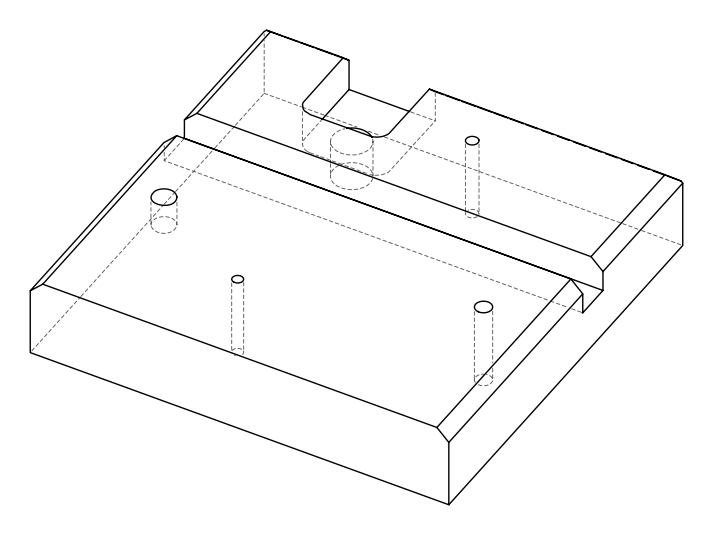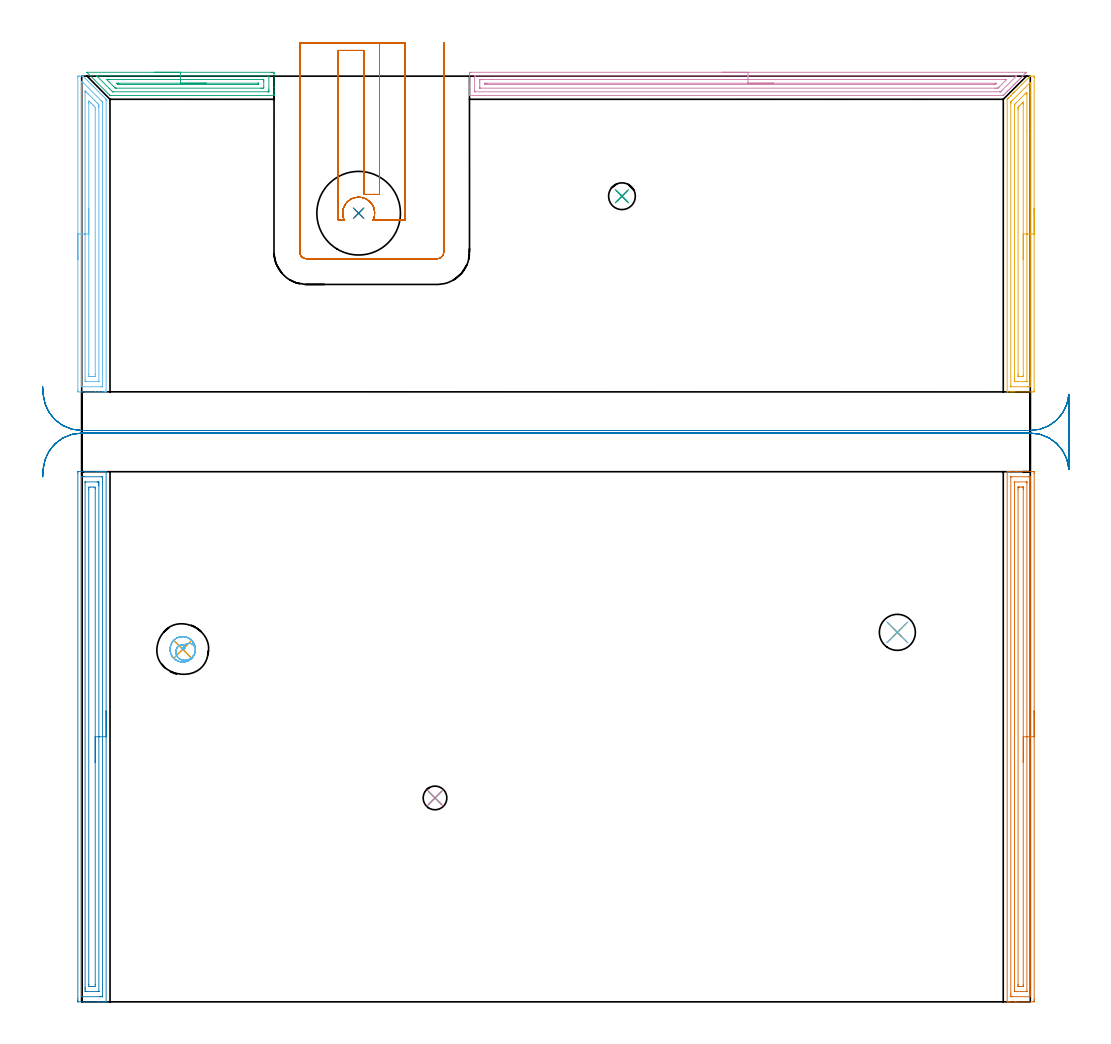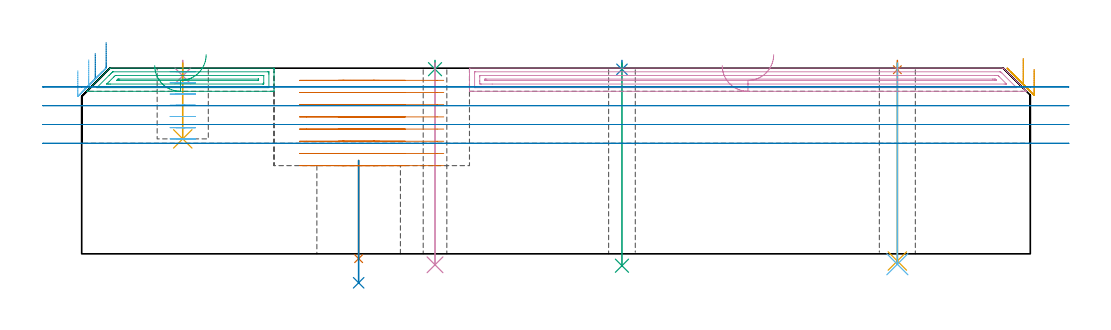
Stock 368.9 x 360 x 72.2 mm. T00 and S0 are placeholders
(PLAN: 20 operations, 11 tool changes, 51.6 min)
(1 SPOT_DRILL | STEP1HOLE | NXT0321_9005460120000 | 0.03 min | 2 mm3)
(2 SPOT_DRILL_1 | STEP1HOLE_2 | NXT0321_9005460120000 | 0.03 min | 1 mm3)
(3 SPOT_DRILL_2 | STEP1HOLE_3 | NXT0321_9005460120000 | 0.03 min | 1 mm3)
(4 SPOT_DRILL_3 | STEP1POCKET | NXT0321_9005460120000 | 0.05 min | 183 mm3)
(5 DRILL_THROUGH_HOLE_INTO_CENTER | STEP1HOLE | NXT0301_042 | 0.31 min | 2834 mm3)
(6 DRILL_TO_ENLARGE_THROUGH_HOLE | STEP1HOLE | NXT0301_104 | 0.31 min | 8254 mm3)
(7 INDEXABLE_INSERT_DRILL_THROUGH_HOLE_FROM_SOLID | STEP1HOLE_1 | NXT0302_013 | 0.16 min | 24977 mm3)
(8 DRILL_TO_ENLARGE_THROUGH_HOLE_1 | STEP1HOLE_1 | UGT0301_001 | 0.2 min | 34885 mm3)
(9 DRILL_THROUGH_HOLE_INTO_CENTER_1 | STEP1HOLE_2 | UGT0301_217 | 0.32 min | 6112 mm3)
(10 DRILL_THROUGH_HOLE_INTO_CENTER_2 | STEP1HOLE_3 | UGT0301_207 | 0.32 min | 4775 mm3)
(11 DRILL_BLIND_HOLE_INTO_CENTER | STEP1POCKET | NXT0301_128 | 0.12 min | 2799 mm3)
(12 MILL_ROUGH_BLIND_HOLE_CONTOUR | STEP1POCKET | NXT0201_013 | Spiral | 1.62 min | 5563 mm3)
(13 AREA_MILL | FG_CHAMFER_SURFACE | UGT0205_001 | 6.84 min | 11702 mm3)
(14 AREA_MILL_1 | FG_CHAMFER_SURFACE_1 | UGT0205_001 | 6.86 min | 12905 mm3)
(15 AREA_MILL_2 | FG_CHAMFER_SURFACE_2 | UGT0205_001 | 2.36 min | 3196 mm3)
(16 AREA_MILL_3 | FG_CHAMFER_SURFACE_3 | UGT0205_001 | 6.96 min | 9105 mm3)
(17 AREA_MILL_4 | FG_CHAMFER_SURFACE_4 | UGT0205_001 | 4.05 min | 6753 mm3)
(18 AREA_MILL_5 | FG_CHAMFER_SURFACE_5 | UGT0205_001 | 4.08 min | 7486 mm3)
(19 MILL_SLOT | SLOT_PARTIAL_RECTANGULAR | UGT0201_094 | Follow Part, ap 5, ae 75% | 9.97 min | 198952 mm3)
(20 MILL_RECTANGULAR_SLOT | SLOT_RECTANGULAR | UGT0201_018 | Follow Part, ap 7.5, ae 75% | 6.95 min | 332477 mm3)
(TOOL NXT0321_9005460120000 | NC Spot Drill, 142deg, 12mm, Carbide, Uncoated | D12 PA142 FL30 Z2)
(TOOL NXT0301_042 | Carbide Drill 7.1mm [860.1-0710-057A1-MM 2214] | D7.1 PA140 FL85 Z2)
(TOOL NXT0301_104 | Carbide Drill 14mm [860.1-1400-112A1-MM 2214] | D14 PA140 FL123 Z2)
(TOOL NXT0302_013 | Index. Insert Drill 21mm [880-D2100L25-05] | D21 PA176 FL105 Z2)
(TOOL UGT0301_001 | Twist Drill 32.5 mm | D32.5 PA118 FL185 Z2)
(TOOL UGT0301_217 | Twist Drill 10.4 mm | D10.4 PA118 FL82 Z2)
(TOOL UGT0301_207 | Twist Drill 9.2 mm | D9.2 PA118 FL80 Z2)
(TOOL NXT0301_128 | Carbide Drill 12mm [861.1-1200-036A1-GP GC34] | D12 PA150 FL37.4 Z2)
(TOOL NXT0201_013 | ENDMILL 10mm | D10 FL30 Z4)
(TOOL UGT0205_001 | Chamfer Mill 20 x 3 x 45 deg. | D20 FL50 Z2)
(TOOL UGT0201_094 | End mill 20 mm | D20 FL38 Z4)
(TOOL UGT0201_018 | End mill 30 mm | D30 FL50 Z4)
(OP 1 SPOT_DRILL)
G17 G21 G94 G90
T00 M6
G54
G17 G0 G90 X317.2 Y143.7 S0 M3
G43 Z82.2 H0
G94 G81 G98 Z71.597 F250. R75.2
G80
M5
M2
(OP 2 SPOT_DRILL_1)
G17 G21 G94 G90
T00 M6
G54
G17 G0 G90 X210.1 Y313.3 S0 M3
G43 Z82.2 H0
G94 G81 G98 Z71.752 F250. R75.2
G80
M5
M2
(OP 3 SPOT_DRILL_2)
G17 G21 G94 G90
T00 M6
G54
G17 G0 G90 X137.4 Y79.3 S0 M3
G43 Z82.2 H0
G94 G81 G98 Z71.804 F250. R75.2
G80
M5
M2
(OP 4 SPOT_DRILL_3)
G17 G21 G94 G90
T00 M6
G54
G17 G0 G90 X39.3 Y137.1 S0 M3
G43 Z82.2 H0
G94 G81 G98 Z69.2 F250. R75.2
G80
M5
M2
(OP 5 DRILL_THROUGH_HOLE_INTO_CENTER)
G17 G21 G94 G90
T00 M6
G54
G17 G0 G90 X317.2 Y143.7 S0 M3
G43 Z82.2 H1
G94 G73 G98 Z-2.792 F250. Q6.817 R74.2
G80
M5
M2
(OP 6 DRILL_TO_ENLARGE_THROUGH_HOLE)
G17 G21 G94 G90
T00 M6
G54
G17 G0 G90 X317.2 Y143.7 S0 M3
G43 Z82.2 H1
G94 G73 G98 Z-4.048 F250. Q12.708 R74.2
G80
M5
M2
(OP 7 INDEXABLE_INSERT_DRILL_THROUGH_HOLE_FROM_SOLID)
G17 G21 G94 G90
T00 M6
G54
G17 G0 G90 X107.7 Y306.7 S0 M3
G43 Z82.2 H1
G94 G81 G98 Z-1.867 F250. R36.3
G80
M5
M2
(OP 8 DRILL_TO_ENLARGE_THROUGH_HOLE_1)
G17 G21 G94 G90
T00 M6
G54
G17 G0 G90 X107.7 Y306.7 S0 M3
G43 Z82.2 H0
G94 G81 G98 Z-11.264 F250. R36.3
G80
M5
M2
(OP 9 DRILL_THROUGH_HOLE_INTO_CENTER_1)
G17 G21 G94 G90
T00 M6
G54
G17 G0 G90 X210.1 Y313.3 S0 M3
G43 Z82.2 H0
G94 G73 G98 Z-4.624 F250. Q9.603 R74.2
G80
M5
M2
(OP 10 DRILL_THROUGH_HOLE_INTO_CENTER_2)
G17 G21 G94 G90
T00 M6
G54
G17 G0 G90 X137.4 Y79.3 S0 M3
G43 Z82.2 H0
G94 G73 G98 Z-4.264 F250. Q8.496 R74.2
G80
M5
M2
(OP 11 DRILL_BLIND_HOLE_INTO_CENTER)
G17 G21 G94 G90
T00 M6
G54
G17 G0 G90 X39.3 Y137.1 S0 M3
G43 Z82.2 H1
G94 G81 G98 Z44.7 F250. R74.2
G80
M5
M2
(OP 12 MILL_ROUGH_BLIND_HOLE_CONTOUR)
G17 G21 G94 G90
T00 M6
G54
G17 G0 G90 X39.3 Y137.1 S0 M3
G43 Z82.2 H0
Z70.843
G94 G3 X39.328 Y138.884 R0.892 F250.
X36.826 Y137.178 R2.57
X39.751 Y132.79 R3.288
X44.24 Y136.789 R4.274
X39.611 Y142.04 R4.95
X44.24 Y136.789 R-4.95
X41.926 Y139.415 R2.475
X39.3 Y137.1 R2.475
G0 Z66.486
G3 X39.328 Y138.884 R0.892
X36.826 Y137.178 R2.57
X39.751 Y132.79 R3.288
X44.24 Y136.789 R4.274
X39.611 Y142.04 R4.95
X44.24 Y136.789 R-4.95
X41.926 Y139.415 R2.475
X39.3 Y137.1 R2.475
G0 Z62.129
G3 X39.328 Y138.884 R0.892
X36.826 Y137.178 R2.57
X39.751 Y132.79 R3.288
X44.24 Y136.789 R4.274
X39.611 Y142.04 R4.95
X44.24 Y136.789 R-4.95
X41.926 Y139.415 R2.475
X39.3 Y137.1 R2.475
G0 Z57.771
G3 X39.328 Y138.884 R0.892
X36.826 Y137.178 R2.57
X39.751 Y132.79 R3.288
X44.24 Y136.789 R4.274
X39.611 Y142.04 R4.95
X44.24 Y136.789 R-4.95
X41.926 Y139.415 R2.475
X39.3 Y137.1 R2.475
G0 Z53.414
G3 X39.328 Y138.884 R0.892
X36.826 Y137.178 R2.57
X39.751 Y132.79 R3.288
X44.24 Y136.789 R4.274
X39.611 Y142.04 R4.95
X44.24 Y136.789 R-4.95
X41.926 Y139.415 R2.475
X39.3 Y137.1 R2.475
G0 Z49.057
G3 X39.328 Y138.884 R0.892
X36.826 Y137.178 R2.57
X39.751 Y132.79 R3.288
X44.24 Y136.789 R4.274
X39.611 Y142.04 R4.95
X44.24 Y136.789 R-4.95
X41.926 Y139.415 R2.475
X39.3 Y137.1 R2.475
G0 Z44.7
G3 X39.328 Y138.884 R0.892
X36.826 Y137.178 R2.57
X39.751 Y132.79 R3.288
X44.24 Y136.789 R4.274
X39.611 Y142.04 R4.95
X44.24 Y136.789 R-4.95
X41.926 Y139.415 R2.475
X39.3 Y137.1 R2.475
G0 Z82.2
M5
M2
(OP 13 AREA_MILL)
G17 G21 G94 G90
T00 M6
G54
G17 G0 G90 X370.4 Y113.1 S1061 M3
G43 Z82.2 H0
Z71.7
G94 G1 Y113.062 Z70.828 F250.
Y112.948 Z69.964
Y112.759 Z69.112
Y112.497 Z68.28
Y112.163 Z67.474
Y111.76 Z66.7
Y111.292 Z65.964
Y110.76 Z65.272
Y110.171 Z64.629
Y109.528 Z64.04
Y108.836 Z63.508
Y108.1 Z63.04
Y107.326 Z62.637
Y106.52 Z62.303
Y105.688 Z62.041
Y104.837 Z61.852
Y103.972 Z61.738
Y103.1 Z61.7
Y1.06
X370.399 Y0.591 Z61.701
X370.395 Y0.174 Z61.703
X370.392 Y0.01 Z61.706
X369.984 Y0. Z62.113
X363.832 Z68.263
X363.238 Z68.859
X362.953 Z69.144
X361.195 Z70.9
X360.624 Z71.475
X360.316 Z71.783
X360.169 Y0.001 Z71.93
X359.906 Y0.01 Z72.193
X359.9 Y0.145 Z72.2
Y206.055
X359.906 Y206.19 Z72.193
X360.17 Y206.2 Z71.929
X360.624 Z71.475
X361.195 Z70.9
X363.238 Z68.859
X363.832 Z68.263
X369.984 Z62.113
X370.284 Y206.197 Z61.813
X370.392 Y206.19 Z61.705
X370.399 Y206.08 Z61.699
X370.4 Y205.609 Z61.7
Y103.1
X368.986 Z63.114
X368.985 Y2.084 Z63.115
X368.984 Y2.036 Z63.116
X368.982 Y2.014 Z63.118
X368.98 Y2.01 Z63.12
X368.962 Y2.008 Z63.138
X368.593 Y2.001 Z63.507
X362.074 Z70.026
X361.559 Y2.004 Z70.541
X361.392 Y2.01 Z70.708
X361.321 Y2.033 Z70.779
X361.316 Y2.25 Z70.784
X361.315 Y2.373 Z70.785
X361.314 Y3.144 Z70.786
X361.315 Y204.116 Z70.785
X361.316 Y204.164 Z70.784
X361.318 Y204.186 Z70.782
X361.32 Y204.19 Z70.78
X361.338 Y204.192 Z70.762
X361.707 Y204.199 Z70.393
X368.226 Z63.874
X368.741 Y204.196 Z63.359
X368.908 Y204.19 Z63.192
X368.979 Y204.167 Z63.121
X368.984 Y203.95 Z63.116
X368.985 Y203.827 Z63.115
X368.986 Y203.056 Z63.114
Y103.1
X367.572 Z64.528
X367.571 Y4.156 Z64.529
X367.57 Y4.043 Z64.53
X367.567 Y4.016 Z64.533
X367.565 Y4.01 Z64.535
X367.552 Y4.006 Z64.548
X367.5 Y4.001 Z64.6
X362.953 Z69.147
X362.799 Y4.003 Z69.301
X362.755 Y4.007 Z69.345
X362.735 Y4.01 Z69.365
X362.733 Y4.021 Z69.367
X362.73 Y4.08 Z69.37
X362.729 Y4.156 Z69.371
X362.728 Y4.384 Z69.372
X362.729 Y202.044 Z69.371
X362.73 Y202.158 Z69.37
X362.733 Y202.184 Z69.367
X362.735 Y202.19 Z69.365
X362.748 Y202.194 Z69.352
X362.8 Y202.199 Z69.3
X367.347 Z64.753
X367.501 Y202.197 Z64.599
X367.545 Y202.193 Z64.555
X367.565 Y202.19 Z64.535
X367.567 Y202.179 Z64.533
X367.57 Y202.12 Z64.53
X367.571 Y202.044 Z64.529
Y201.817
X367.572 Y103.1 Z64.528
X366.157 Z65.943
Y6.83
X366.154 Y6.258 Z65.946
X366.15 Y6.063 Z65.95
X366.146 Y6.01 Z65.954
X366.101 Y6.007 Z65.999
X365.999 Y6.004 Z66.101
X365.589 Y6. Z66.511
X365.529 Z66.571
X364.65 Z67.45
X364.295 Y6.001 Z67.805
X364.206 Y6.004 Z67.894
X364.163 Y6.008 Z67.937
X364.149 Y6.012 Z67.951
X364.148 Y6.025 Z67.952
X364.145 Y6.114 Z67.955
X364.143 Y6.515 Z67.957
Y6.83
Y199.37
X364.146 Y199.942 Z67.954
X364.15 Y200.137 Z67.95
X364.154 Y200.19 Z67.946
X364.199 Y200.193 Z67.901
X364.301 Y200.196 Z67.799
X364.711 Y200.2 Z67.389
X364.771 Z67.329
X365.65 Z66.45
X366.005 Y200.199 Z66.095
X366.094 Y200.196 Z66.006
X366.137 Y200.192 Z65.963
X366.151 Y200.188 Z65.949
X366.152 Y200.175 Z65.948
X366.155 Y200.086 Z65.945
X366.157 Y199.686 Z65.943
Y199.37
Y103.1
Y102.228 Z65.981
Y101.364 Z66.095
Y100.512 Z66.283
Y99.68 Z66.546
Y98.874 Z66.88
Y98.1 Z67.282
Y97.364 Z67.751
Y96.672 Z68.282
Y96.029 Z68.872
Y95.44 Z69.515
Y94.909 Z70.207
Y94.44 Z70.943
Y94.037 Z71.716
Y93.703 Z72.522
Y93.441 Z73.354
Y93.252 Z74.206
Y93.138 Z75.071
Y93.1 Z75.943
G0 Z82.2
M5
M2
(OP 14 AREA_MILL_1)
G17 G21 G94 G90
T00 M6
G54
G17 G0 G90 X9.5 Y113.1 S1061 M3
G43 Z82.2 H0
G94 G1 Y113.062 Z81.328 F250.
Y112.948 Z80.463
Y112.759 Z79.612
Y112.497 Z78.78
Y112.163 Z77.974
Y111.76 Z77.2
Y111.292 Z76.464
Y110.76 Z75.772
Y110.171 Z75.129
Y109.528 Z74.539
Y108.836 Z74.008
Y108.1 Z73.54
Y107.326 Z73.137
Y106.52 Z72.803
Y105.688 Z72.541
Y104.837 Z72.352
Y103.972 Z72.238
Y103.1 Z72.2
Y0.141
X9.505 Y0.01 Z72.195
X9.454 Y0.007 Z72.145
X9.113 Y0. Z71.812
X8.604 Z71.303
X8.013 Z70.708
X6.831 Z69.528
X6.229 Z68.923
X-1.148 Z61.549
X-1.494 Y0.002 Z61.203
X-1.495 Y0.004 Z61.202
X-1.499 Y0.591 Z61.201
X-1.5 Y1.186 Z61.2
X-1.499 Y205.609 Z61.201
X-1.495 Y206.197 Z61.202
X-1.494 Y206.199 Z61.203
X5.639 Y206.2 Z68.333
X6.229 Z68.923
X6.831 Z69.528
X7.121 Z69.817
X7.723 Z70.419
X8.013 Z70.708
X8.592 Z71.292
X9.113 Z71.812
X9.454 Y206.193 Z72.145
X9.497 Y206.19 Z72.188
X9.5 Y206.055 Z72.2
Y103.1
X8.086 Z70.786
Y2.301
X8.084 Y2.228 Z70.784
X8.08 Y2.083 Z70.78
X8.076 Y2.009 Z70.776
X8.059 Y2.006 Z70.759
X8.013 Y2.003 Z70.713
X7.494 Y2. Z70.194
X7.121 Z69.821
X0.36 Z63.06
X-0.013 Y2.003 Z62.687
X-0.065 Y2.006 Z62.635
X-0.075 Y2.009 Z62.625
X-0.08 Y2.058 Z62.62
X-0.084 Y2.155 Z62.616
X-0.086 Y2.446 Z62.614
Y203.899
X-0.084 Y203.972 Z62.616
X-0.08 Y204.118 Z62.62
X-0.076 Y204.191 Z62.624
X-0.059 Y204.194 Z62.641
X-0.013 Y204.197 Z62.687
X0.506 Y204.2 Z63.206
X0.879 Z63.579
X7.64 Z70.34
X8.013 Y204.197 Z70.713
X8.065 Y204.194 Z70.765
X8.075 Y204.191 Z70.775
X8.08 Y204.141 Z70.78
X8.083 Y204.045 Z70.783
X8.085 Y203.9 Z70.785
X8.086 Y203.827 Z70.786
Y103.1
X6.671 Z69.371
Y4.156
X6.67 Y4.046 Z69.37
X6.668 Y4.02 Z69.368
X6.666 Y4.013 Z69.366
X6.645 Y4.01 Z69.345
X6.542 Y4.004 Z69.242
X6.385 Y4. Z69.085
X1.926 Z64.626
X1.771 Y4.003 Z64.471
X1.615 Y4.007 Z64.315
X1.335 Y4.019 Z64.035
X1.333 Y4.156 Z64.033
X1.33 Y4.597 Z64.03
X1.329 Y5.048 Z64.029
X1.328 Y5.49 Z64.028
X1.329 Y202.044 Z64.029
X1.33 Y202.154 Z64.03
X1.332 Y202.18 Z64.032
X1.334 Y202.187 Z64.034
X1.355 Y202.19 Z64.055
X1.458 Y202.196 Z64.158
X1.615 Y202.2 Z64.315
X6.074 Z68.774
X6.229 Y202.197 Z68.929
X6.385 Y202.193 Z69.085
X6.664 Y202.181 Z69.364
X6.666 Y202.044 Z69.366
X6.67 Y201.603 Z69.37
X6.671 Y201.153 Z69.371
Y200.711
Y103.1
X5.257 Z67.957
Y6.83
X5.25 Y6.026 Z67.95
X4.446 Y6.001 Z67.146
X3.493 Y6. Z66.193
X2.75 Y6.026 Z65.45
X2.743 Y6.75 Z65.443
Y199.37
X2.75 Y200.174 Z65.45
X3.554 Y200.199 Z66.254
X4.507 Y200.2 Z67.207
X5.25 Y200.174 Z67.95
X5.257 Y199.45 Z67.957
Y103.1
Y102.228 Z67.995
Y101.364 Z68.109
Y100.512 Z68.298
Y99.68 Z68.56
Y98.874 Z68.894
Y98.1 Z69.297
Y97.364 Z69.766
Y96.672 Z70.297
Y96.029 Z70.886
Y95.44 Z71.529
Y94.909 Z72.221
Y94.44 Z72.957
Y94.037 Z73.731
Y93.703 Z74.537
Y93.441 Z75.369
Y93.252 Z76.221
Y93.138 Z77.086
Y93.1 Z77.957
G0 Z82.2
M5
M2
(OP 15 AREA_MILL_2)
G17 G21 G94 G90
T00 M6
G54
G17 G0 G90 X28.4 Y361.5 S1061 M3
G43 Z82.2 H0
Z73.2
G94 G1 X28.438 Z72.328 F250.
X28.552 Z71.463
X28.741 Z70.612
X29.003 Z69.78
X29.337 Z68.974
X29.74 Z68.2
X30.209 Z67.464
X30.74 Z66.772
X31.329 Z66.129
X31.972 Z65.54
X32.664 Z65.008
X33.4 Z64.54
X34.174 Z64.137
X34.98 Z63.803
X35.812 Z63.541
X36.664 Z63.352
X37.529 Z63.238
X38.4 Z63.2
X73.651
X74.17 Y361.498 Z63.202
X74.682 Y361.494 Z63.204
X74.791 Y361.492 Z63.206
X74.8 Y360.987 Z63.711
Y355.671 Z69.024
Y354.263 Z70.434
Y353.899 Z70.796
Y353.173 Z71.527
Y352.921 Z71.779
Y352.529 Z72.162
X74.791 Y352.503 Z72.188
X74.617 Y352.5 Z72.2
X11.126
X11.005 Y352.504 Z72.189
X10.981 Y352.523 Z72.171
X10.763 Y352.737 Z71.963
X2.183 Y361.317 Z63.382
X2.076 Y361.429 Z63.269
X2.019 Y361.492 Z63.206
X2.149 Y361.499 Z63.201
X2.183 Y361.5 Z63.2
X38.4
Y360.086 Z64.614
X72.397 Y360.085 Z64.615
X72.79 Y360.068 Z64.632
X72.794 Y359.95 Z64.75
X72.799 Y359.687 Z65.013
Y354.785 Z69.915
X72.798 Y354.372 Z70.328
X72.79 Y353.956 Z70.744
X72.784 Y353.92 Z70.78
X72.765 Y353.919 Z70.781
X72.711 Y353.916 Z70.784
X72.601 Y353.915 Z70.785
X72.381 Y353.914 Z70.786
X12.232 Y353.915 Z70.785
X12.123 Y353.916 Z70.784
X12.069 Y353.919 Z70.781
X12.046 Y353.921 Z70.779
X11.997 Y353.964 Z70.736
X11.573 Y354.379 Z70.321
X11.165 Y354.785 Z69.915
X10.679 Y355.271 Z69.429
X6.208 Y359.742 Z64.958
X5.992 Y359.96 Z64.74
X5.917 Y360.039 Z64.661
X5.888 Y360.073 Z64.627
X5.886 Y360.079 Z64.621
X5.9 Y360.081 Z64.619
X6.002 Y360.084 Z64.616
X6.208 Y360.086 Z64.614
X38.4
Y358.672 Z66.028
X70.247 Y358.671 Z66.029
X70.593 Y358.669 Z66.031
X70.708 Y358.667 Z66.033
X70.79 Y358.664 Z66.036
X70.794 Y358.534 Z66.166
X70.798 Y358.329 Z66.371
X70.8 Y358.124 Z66.576
X70.799 Y355.467 Z69.233
X70.795 Y355.397 Z69.303
X70.79 Y355.345 Z69.355
X70.781 Y355.335 Z69.365
X70.765 Y355.334 Z69.366
X70.593 Y355.331 Z69.369
X70.044 Y355.329 Z69.371
X69.698 Y355.328 Z69.372
X13.361 Y355.329 Z69.371
X13.246 Y355.33 Z69.37
X13.154 Y355.332 Z69.368
X13.096 Y355.335 Z69.365
X13.05 Y355.361 Z69.339
X12.732 Y355.671 Z69.029
X12.467 Y355.933 Z68.767
X10.679 Y357.721 Z66.98
X10.073 Y358.329 Z66.371
X9.784 Y358.624 Z66.076
X9.757 Y358.665 Z66.035
X9.784 Y358.666 Z66.034
X10.334 Y358.67 Z66.03
X10.679 Y358.671 Z66.029
X11.227 Y358.672 Z66.028
X38.4
Y357.257 Z67.443
X68.617
X68.703 Y357.256 Z67.444
X68.772 Y357.253 Z67.447
X68.787 Y357.251 Z67.449
X68.791 Y357.245 Z67.455
X68.795 Y357.219 Z67.481
X68.798 Y357. Z67.7
X68.795 Y356.781 Z67.919
X68.791 Y356.755 Z67.945
X68.787 Y356.75 Z67.95
X68.772 Y356.747 Z67.953
X68.703 Y356.744 Z67.956
X68.617 Y356.743 Z67.957
X14.775
X14.256 Y356.747 Z67.953
X14.17 Y356.749 Z67.951
X14.108 Y356.753 Z67.947
X14.057 Y356.801 Z67.899
X13.853 Y357.002 Z67.698
X13.654 Y357.204 Z67.496
X13.615 Y357.246 Z67.454
X13.651 Y357.25 Z67.45
X13.736 Y357.252 Z67.448
X14.256 Y357.257 Z67.443
X14.443
X38.4
X39.272 Z67.481
X40.137 Z67.595
X40.988 Z67.783
X41.82 Z68.046
X42.626 Z68.38
X43.4 Z68.782
X44.136 Z69.251
X44.828 Z69.782
X45.471 Z70.372
X46.061 Z71.015
X46.592 Z71.707
X47.06 Z72.443
X47.463 Z73.216
X47.797 Z74.022
X48.059 Z74.854
X48.248 Z75.706
X48.362 Z76.571
X48.4 Z77.443
G0 Z82.2
M5
M2
(OP 16 AREA_MILL_3)
G17 G21 G94 G90
T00 M6
G54
G17 G0 G90 X249.1 Y361.5 S1061 M3
G43 Z82.2 H0
Z73.2
G94 G1 X249.138 Z72.328 F250.
X249.252 Z71.463
X249.441 Z70.612
X249.703 Z69.78
X250.037 Z68.974
X250.44 Z68.2
X250.909 Z67.464
X251.44 Z66.772
X252.029 Z66.129
X252.672 Z65.54
X253.364 Z65.008
X254.1 Z64.54
X254.874 Z64.137
X255.68 Z63.803
X256.512 Z63.541
X257.364 Z63.352
X258.228 Z63.238
X259.1 Z63.2
X367.124
X367.374 Y361.495 Z63.205
X367.381 Y361.493 Z63.206
X367.374 Y361.474 Z63.225
X366.888 Y360.987 Z63.71
X366.337 Y360.436 Z64.263
X366.002 Y360.101 Z64.595
X365.473 Y359.573 Z65.127
X365.117 Y359.215 Z65.481
X364.609 Y358.709 Z65.991
X364.231 Y358.329 Z66.367
X363.746 Y357.846 Z66.854
X363.345 Y357.443 Z67.253
X362.882 Y356.982 Z67.718
X362.459 Y356.557 Z68.139
X362.311 Y356.41 Z68.289
X362.018 Y356.118 Z68.582
X361.573 Y355.671 Z69.026
X361.1 Y355.2 Z69.5
X360.687 Y354.785 Z69.912
X360.19 Y354.29 Z70.409
X359.801 Y353.899 Z70.798
X359.281 Y353.38 Z71.319
X358.915 Y353.014 Z71.684
X358.736 Y352.836 Z71.864
X358.609 Y352.709 Z71.99
X358.417 Y352.52 Z72.174
X358.395 Y352.504 Z72.189
X358.29 Y352.5 Z72.2
X150.975
X150.81 Y352.503 Z72.188
X150.808 Y352.526 Z72.165
X150.8 Y352.902 Z71.798
Y353.207 Z71.493
Y353.899 Z70.796
Y355.132 Z69.565
Y355.671 Z69.023
Y356.287 Z68.408
Y360.717 Z63.981
X150.803 Y360.987 Z63.711
X150.809 Y361.492 Z63.206
X150.909 Y361.494 Z63.204
X151.422 Y361.5 Z63.2
X259.1
Y360.086 Z64.614
X363.219
X363.407 Y360.082 Z64.618
X363.499 Y360.079 Z64.621
X363.516 Y360.076 Z64.624
X363.509 Y360.066 Z64.634
X363.476 Y360.029 Z64.671
X363.378 Y359.928 Z64.772
X363.297 Y359.847 Z64.854
X357.843 Y354.392 Z70.308
X357.593 Y354.147 Z70.553
X357.373 Y353.935 Z70.765
X357.356 Y353.921 Z70.779
X357.333 Y353.919 Z70.781
X357.278 Y353.916 Z70.784
X357.169 Y353.915 Z70.785
X356.949 Y353.914 Z70.786
X152.986 Y353.915 Z70.785
X152.882 Y353.916 Z70.784
X152.831 Y353.919 Z70.781
X152.813 Y353.921 Z70.779
X152.81 Y353.935 Z70.765
X152.805 Y354.049 Z70.651
X152.801 Y354.304 Z70.396
Y359.619 Z65.081
X152.808 Y360.025 Z64.675
X152.81 Y360.074 Z64.626
X152.827 Y360.079 Z64.621
X152.88 Y360.082 Z64.618
X152.989 Y360.084 Z64.616
X153.209 Y360.086 Z64.614
X259.1
Y358.672 Z66.028
X358.736 Y358.671 Z66.029
X359.285
X359.419 Y358.669 Z66.031
X359.63 Y358.665 Z66.035
X359.647 Y358.656 Z66.044
X359.641 Y358.646 Z66.054
X359.63 Y358.63 Z66.07
X356.81 Y355.809 Z68.891
X356.669 Y355.671 Z69.029
X356.359 Y355.37 Z69.33
X356.31 Y355.335 Z69.365
X356.228 Y355.333 Z69.367
X356.055 Y355.331 Z69.369
X355.507 Y355.329 Z69.371
X355.162 Y355.328 Z69.372
X154.881 Y355.329 Z69.371
X154.839 Y355.33 Z69.37
X154.817 Y355.332 Z69.368
X154.811 Y355.334 Z69.366
X154.808 Y355.348 Z69.352
X154.803 Y355.477 Z69.223
X154.801 Y355.671 Z69.029
X154.8 Y355.865 Z68.835
Y357.443 Z67.257
Y357.637 Z67.063
X154.805 Y358.329 Z66.371
X154.809 Y358.514 Z66.186
X154.832 Y358.665 Z66.035
X154.996 Y358.667 Z66.033
X155.545 Y358.671 Z66.029
X159.646 Y358.672 Z66.028
X259.1
Y357.257 Z67.443
X355.162
X355.35 Y357.256 Z67.444
X355.689 Y357.25 Z67.45
X355.785 Y357.245 Z67.455
X355.726 Y357.18 Z67.52
X355.648 Y357.099 Z67.601
X355.58 Y357.029 Z67.671
X355.42 Y356.872 Z67.828
X355.353 Y356.809 Z67.891
X355.287 Y356.75 Z67.95
X355.162 Y356.746 Z67.954
X354.973 Y356.744 Z67.956
X354.455 Y356.743 Z67.957
X354.268
X157.489
X156.97 Y356.744 Z67.956
X156.884 Y356.746 Z67.954
X156.823 Y356.749 Z67.951
X156.81 Y356.788 Z67.912
X156.808 Y357. Z67.7
X156.81 Y357.212 Z67.488
X156.823 Y357.251 Z67.449
X156.884 Y357.254 Z67.446
X156.971 Y357.256 Z67.444
X157.157 Y357.257 Z67.443
X157.677
X259.1
X259.972 Z67.481
X260.837 Z67.595
X261.688 Z67.783
X262.52 Z68.046
X263.326 Z68.38
X264.1 Z68.782
X264.836 Z69.251
X265.528 Z69.782
X266.171 Z70.372
X266.76 Z71.015
X267.292 Z71.707
X267.76 Z72.443
X268.163 Z73.216
X268.497 Z74.022
X268.759 Z74.854
X268.948 Z75.706
X269.062 Z76.571
X269.1 Z77.443
G0 Z82.2
M5
M2
(OP 17 AREA_MILL_4)
G17 G21 G94 G90
T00 M6
G54
G17 G0 G90 X370.4 Y308.6 S1061 M3
G43 Z82.2 H0
Z71.7
G94 G1 Y308.562 Z70.828 F250.
Y308.448 Z69.964
Y308.259 Z69.112
Y307.997 Z68.28
Y307.663 Z67.474
Y307.26 Z66.7
Y306.791 Z65.964
Y306.26 Z65.272
Y305.671 Z64.629
Y305.028 Z64.04
Y304.336 Z63.508
Y303.6 Z63.04
Y302.826 Z62.637
Y302.02 Z62.303
Y301.188 Z62.041
Y300.336 Z61.852
Y299.472 Z61.738
Y298.6 Z61.7
X370.399 Y237.824 Z61.701
X370.396 Y237.405 Z61.702
X370.392 Y237.21 Z61.705
X369.984 Y237.205 Z62.113
X369.371 Y237.2 Z62.727
X362.953 Z69.142
X362.422 Z69.675
X362.074 Z70.022
X361.543 Z70.553
X361.195 Z70.9
X360.229 Z71.871
X359.907 Y237.21 Z72.193
X359.9 Y237.377 Z72.2
Y350.885
X359.904 Y350.994 Z72.189
X359.991 Y351.092 Z72.107
X360.231 Y351.332 Z71.867
X360.316 Y351.418 Z71.78
X360.552 Y351.652 Z71.548
X361.195 Y352.297 Z70.901
X361.389 Y352.489 Z70.711
X361.424 Y352.524 Z70.676
X362.074 Y353.175 Z70.023
X362.127 Y353.227 Z69.972
X362.317 Y353.418 Z69.782
X362.367 Y353.468 Z69.73
X362.415 Y353.515 Z69.684
X362.615 Y353.716 Z69.484
X362.66 Y353.761 Z69.437
X365.589 Y356.69 Z66.511
X368.573 Y359.674 Z63.525
X368.666 Y359.768 Z63.43
X368.871 Y359.972 Z63.228
X368.885 Y359.986 Z63.213
X368.898 Y359.997 Z63.201
X368.906 Y360. Z63.192
X370.158 Z61.937
X370.331 Z61.764
X370.391 Y359.997 Z61.705
X370.397 Y359.823 Z61.703
X370.4 Y359.611 Z61.7
Y298.6
X368.986 Z63.114
X368.985 Y239.734 Z63.115
X368.984 Y239.611 Z63.116
X368.979 Y239.235 Z63.121
X368.622 Y239.209 Z63.478
X368.226 Y239.204 Z63.874
X367.751 Y239.2 Z64.349
X361.396 Y239.201 Z70.704
X361.363 Y239.202 Z70.737
X361.328 Y239.207 Z70.772
X361.321 Y239.211 Z70.779
X361.318 Y239.218 Z70.782
X361.316 Y239.247 Z70.784
X361.314 Y239.49 Z70.786
Y239.611
X361.315 Y349.423 Z70.785
X361.316 Y349.545 Z70.784
X361.321 Y349.929 Z70.779
X361.33 Y349.968 Z70.77
X361.355 Y349.998 Z70.745
X361.406 Y350.053 Z70.694
X361.489 Y350.139 Z70.611
X361.788 Y350.438 Z70.312
X368.58 Y357.229 Z63.52
X368.942 Y357.589 Z63.158
X368.952 Y357.591 Z63.148
X368.979 Y357.589 Z63.121
X368.986 Y356.695 Z63.114
Y298.6
X367.572 Z64.528
X367.571 Y241.399 Z64.529
X367.569 Y241.285 Z64.531
X367.566 Y241.229 Z64.534
X367.564 Y241.21 Z64.536
X367.538 Y241.205 Z64.562
X367.347 Y241.202 Z64.753
X366.664 Y241.2 Z65.436
X364.027 Z68.073
X363.148 Z68.952
X362.953 Y241.203 Z69.147
X362.758 Y241.208 Z69.342
X362.737 Y241.21 Z69.363
X362.734 Y241.224 Z69.366
X362.731 Y241.262 Z69.369
X362.729 Y241.323 Z69.371
Y241.399
Y347.985
X362.733 Y348.651 Z69.367
X362.735 Y348.873 Z69.365
X362.746 Y348.934 Z69.354
X362.79 Y348.982 Z69.31
X362.953 Y349.151 Z69.147
X363.59 Y349.791 Z68.51
X366.919 Y353.12 Z65.181
X367.136 Y353.335 Z64.964
X367.347 Y353.543 Z64.753
X367.55 Y353.739 Z64.55
X367.564 Y353.347 Z64.536
X367.568 Y353.12 Z64.532
X367.571 Y352.893 Z64.529
X367.572 Y338.648 Z64.528
Y298.6
X366.157 Z65.943
Y243.503
X366.155 Y243.31 Z65.945
X366.153 Y243.241 Z65.947
X366.15 Y243.21 Z65.95
X366.13 Y243.208 Z65.97
X366.022 Y243.204 Z66.078
X365.589 Y243.2 Z66.511
X364.697 Z67.403
X364.278 Y243.204 Z67.822
X364.174 Y243.208 Z67.926
X364.152 Y243.21 Z67.948
X364.149 Y243.223 Z67.951
X364.146 Y243.26 Z67.954
X364.144 Y243.343 Z67.956
X364.143 Y243.764 Z67.957
Y244.08
Y346.863
X364.146 Y347.438 Z67.954
X364.15 Y347.757 Z67.95
X364.155 Y347.895 Z67.945
X364.246 Y347.99 Z67.854
X364.363 Y348.111 Z67.737
X364.711 Y348.462 Z67.389
X364.804 Y348.556 Z67.296
X365.69 Y349.442 Z66.41
X365.794 Y349.545 Z66.306
X366.09 Y349.833 Z66.01
X366.14 Y349.879 Z65.96
X366.151 Y349.881 Z65.949
X366.153 Y349.865 Z65.947
X366.156 Y349.545 Z65.944
X366.157 Y349.215 Z65.943
Y348.967
Y298.6
Y297.728 Z65.981
Y296.863 Z66.095
Y296.012 Z66.283
Y295.18 Z66.546
Y294.374 Z66.88
Y293.6 Z67.282
Y292.864 Z67.751
Y292.172 Z68.282
Y291.529 Z68.872
Y290.94 Z69.515
Y290.408 Z70.207
Y289.94 Z70.943
Y289.537 Z71.717
Y289.203 Z72.522
Y288.941 Z73.354
Y288.752 Z74.206
Y288.638 Z75.071
Y288.6 Z75.943
G0 Z82.2
M5
M2
(OP 18 AREA_MILL_5)
G17 G21 G94 G90
T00 M6
G54
G17 G0 G90 X-1.5 Y288.6 S1061 M3
G43 Z82.2 H0
Z71.2
G94 G1 Y288.638 Z70.328 F250.
Y288.752 Z69.463
Y288.941 Z68.612
Y289.203 Z67.78
Y289.537 Z66.974
Y289.94 Z66.2
Y290.409 Z65.464
Y290.94 Z64.772
Y291.529 Z64.129
Y292.172 Z63.54
Y292.864 Z63.008
Y293.6 Z62.54
Y294.374 Z62.137
Y295.18 Z61.803
Y296.012 Z61.541
Y296.864 Z61.352
Y297.728 Z61.238
Y298.6 Z61.2
Y359.675
X-1.497 Y359.823 Z61.203
X-1.491 Y359.998 Z61.205
X-1.257 Y360. Z61.439
X-0.905 Z61.79
X0.391 Z63.09
X0.433 Y359.999 Z63.131
X0.493 Y359.996 Z63.19
X0.525 Y359.972 Z63.223
X0.72 Y359.78 Z63.42
X9.35 Y351.15 Z72.049
X9.37 Y351.132 Z72.066
X9.502 Y351.005 Z72.182
X9.5 Y350.438 Z72.2
Y237.377
X9.497 Y237.21 Z72.189
X9.443 Y237.208 Z72.135
X9.028 Y237.2 Z71.728
X8.719 Z71.419
X8.013 Z70.708
X6.768 Z69.465
X5.338 Z68.033
X-1.174 Z61.523
X-1.492 Y237.21 Z61.206
X-1.499 Y237.526 Z61.199
Y237.538
X-1.5 Y298.6 Z61.2
X-0.086 Z62.614
X-0.085 Y357.735 Z62.615
X-0.082 Y357.881 Z62.618
X-0.079 Y357.976 Z62.621
X-0.072 Y357.991 Z62.628
X-0.063 Y357.993 Z62.637
X-0.013 Z62.687
X0.044 Y357.99 Z62.744
X0.102 Y357.937 Z62.802
X0.222 Y357.823 Z62.922
X0.461 Y357.589 Z63.161
X7.611 Y350.438 Z70.311
X8.013 Y350.029 Z70.713
X8.068 Y349.971 Z70.768
X8.079 Y349.763 Z70.779
X8.084 Y349.618 Z70.784
X8.085 Y349.545 Z70.785
Y239.465
X8.082 Y239.319 Z70.782
X8.079 Y239.224 Z70.779
X8.072 Y239.209 Z70.772
X8.063 Y239.207 Z70.763
X8.013 Y239.203 Z70.713
X7.531 Y239.2 Z70.231
X0.396 Y239.201 Z63.096
X-0.013 Y239.208 Z62.687
X-0.069 Y239.21 Z62.631
X-0.079 Y239.222 Z62.621
X-0.082 Y239.295 Z62.618
X-0.084 Y239.392 Z62.616
X-0.086 Y239.685 Z62.614
Y298.6
X1.328 Z64.028
X1.329 Y353.563 Z64.029
X1.33 Y354.014 Z64.03
X1.333 Y354.213 Z64.033
X1.334 Y354.241 Z64.034
X1.399 Y354.19 Z64.099
X1.585 Y354.014 Z64.285
X1.771 Y353.83 Z64.471
X2.481 Y353.12 Z65.181
X5.163 Y350.438 Z67.863
X6.056 Y349.545 Z68.756
X6.229 Y349.369 Z68.929
X6.585 Y349.004 Z69.285
X6.665 Y348.912 Z69.365
X6.668 Y348.798 Z69.368
X6.67 Y348.651 Z69.37
X6.671 Y348.208 Z69.371
X6.672 Y347.757 Z69.372
X6.671 Y241.399 Z69.371
X6.67 Y241.288 Z69.37
X6.668 Y241.234 Z69.368
X6.666 Y241.214 Z69.366
X6.626 Y241.21 Z69.326
X6.426 Y241.201 Z69.126
X1.771 Y241.2 Z64.471
X1.572 Y241.202 Z64.272
X1.44 Y241.205 Z64.14
X1.34 Y241.21 Z64.04
X1.335 Y241.252 Z64.035
X1.332 Y241.399 Z64.032
X1.329 Y241.842 Z64.029
X1.328 Y298.6 Z64.028
X2.743 Z65.443
Y349.545
X2.75 Y350.351 Z65.45
X3.554 Y349.595 Z66.254
X3.606 Y349.545 Z66.306
X4.446 Y348.705 Z67.146
X4.499 Y348.651 Z67.199
X5.25 Y347.845 Z67.95
X5.257 Y346.863 Z67.957
Y244.08
X5.253 Y243.272 Z67.953
X5.251 Y243.221 Z67.951
X5.213 Y243.21 Z67.913
X5.104 Y243.205 Z67.804
X4.885 Y243.202 Z67.585
X4.446 Y243.2 Z67.146
X3.554 Z66.254
X3.109 Y243.202 Z65.809
X2.894 Y243.205 Z65.594
X2.787 Y243.21 Z65.487
X2.749 Y243.219 Z65.449
X2.743 Y244.08 Z65.443
Y298.6
Y299.472 Z65.481
Y300.337 Z65.595
Y301.188 Z65.783
Y302.02 Z66.046
Y302.826 Z66.38
Y303.6 Z66.782
Y304.336 Z67.251
Y305.028 Z67.782
Y305.671 Z68.372
Y306.26 Z69.015
Y306.792 Z69.707
Y307.26 Z70.443
Y307.663 Z71.216
Y307.997 Z72.022
Y308.259 Z72.854
Y308.448 Z73.706
Y308.562 Z74.571
Y308.6 Z75.443
G0 Z82.2
M5
M2
(OP 19 MILL_SLOT)
G17 G21 G94 G90
T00 M6
G54
G17 G0 G90 X115.8 Y373. S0 M3
G43 Z82.2 H0
Z67.462
G94 G1 Y370. F250.
Y314. F500.
X109.8
Y370.
X99.8
Y304.
X102.066
G2 X104.622 Y312.138 R6.273
X105.882 Y312.674 R6.264
X113.604 Y308.745 R6.264
X113.329 Y304. R6.26
G1 X125.8
Y370.
Y373. F250.
X84.8
Y370.
Y291.6 F500.
G3 X87.4 Y289. R2.6
G1 X138.2
G3 X140.8 Y291.6 R2.6
G1 Y370.
Y373. F250.
G0 X115.8 Z62.725
G1 Y370.
Y314. F500.
X109.8
Y370.
X99.8
Y304.
X102.066
G2 X104.622 Y312.138 R6.273
X113.604 Y308.745 R6.264
X113.329 Y304. R6.26
G1 X125.8
Y370.
Y373. F250.
X84.8
Y370.
Y291.6 F500.
G3 X87.4 Y289. R2.6
G1 X138.2
G3 X140.8 Y291.6 R2.6
G1 Y370.
Y373. F250.
G0 X115.8 Z57.987
G1 Y370.
Y314. F500.
X109.8
Y370.
X99.8
Y304.
X102.066
G2 X104.622 Y312.138 R6.273
X113.477 Y309.078 R6.264
X113.602 Y308.75 R6.262
X113.76 Y308.217 R6.258
X113.329 Y304. R6.26
G1 X115.8
X125.8
Y370.
Y373. F250.
X84.8
Y370.
Y291.6 F500.
G3 X87.4 Y289. R2.6
G1 X138.2
G3 X140.8 Y291.6 R2.6
G1 Y370.
Y373. F250.
G0 X115.8 Z53.25
G1 Y370.
Y314. F500.
X109.8
Y370.
X99.8
Y304.
X102.066
G2 X104.622 Y312.138 R6.273
X113.439 Y309.167 R6.262
G1 X113.479 Y309.072
G2 X113.76 Y308.218 R6.242
X113.33 Y304. R6.258
G1 X115.8
X125.8
Y370.
Y373. F250.
X84.8
Y370.
Y291.6 F500.
G3 X87.4 Y289. R2.6
G1 X138.2
G3 X140.8 Y291.6 R2.6
G1 Y370.
Y373. F250.
G0 X115.8 Z48.512
G1 Y370.
Y314. F500.
X109.8
Y370.
X99.8
Y304.
X102.066
G2 X104.622 Y312.138 R6.273
X113.448 Y309.147 R6.264
G1 X113.479 Y309.072
G2 X113.76 Y308.217 R6.242
X113.329 Y304. R6.26
G1 X115.8
X125.8
Y370.
Y373. F250.
X84.8
Y370.
Y291.6 F500.
G3 X87.4 Y289. R2.6
G1 X138.2
G3 X140.8 Y291.6 R2.6
G1 Y370.
Y373. F250.
G0 X115.8 Z43.775
G1 Y370.
Y314. F500.
X109.8
Y370.
X99.8
Y304.
X102.066
G2 X104.622 Y312.138 R6.273
X113.604 Y308.745 R6.264
X113.329 Y304. R6.26
G1 X115.8
X125.8
Y370.
Y373. F250.
X84.8
Y370.
Y291.6 F500.
G3 X87.4 Y289. R2.6
G1 X138.2
G3 X140.8 Y291.6 R2.6
G1 Y370.
Y373. F250.
G0 X115.8 Z39.037
G1 Y370.
Y314. F500.
X109.8
Y370.
X99.8
Y304.
X102.066
G2 X104.622 Y312.138 R6.273
X113.604 Y308.745 R6.264
X113.329 Y304. R6.26
G1 X115.8
X125.8
Y370.
Y373. F250.
X84.8
Y370.
Y291.6 F500.
G3 X87.4 Y289. R2.6
G1 X138.2
G3 X140.8 Y291.6 R2.6
G1 Y370.
Y373. F250.
G0 X115.8 Z34.3
G1 Y370.
Y314. F500.
X109.8
Y370.
X99.8
Y304.
X102.066
G2 X104.622 Y312.138 R6.273
X113.478 Y309.076 R6.264
X113.602 Y308.75 R6.262
X113.76 Y308.217 R6.258
X113.329 Y304. R6.26
G1 X115.8
X125.8
Y370.
Y373. F250.
X84.8
Y370.
Y291.6 F500.
G3 X87.4 Y289. R2.6
G1 X138.2
G3 X140.8 Y291.6 R2.6
G1 Y370.
Y373. F250.
G0 Z82.2
M5
M2
(OP 20 MILL_RECTANGULAR_SLOT)
G17 G21 G94 G90
T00 M6
G54
G17 G0 G90 X-15.293 Y205.839 S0 M3
G43 Z82.2 H0
Z64.9
G94 G1 X-14.774 Y208.794 F250.
G2 X0. Y221.2 R15. F500.
G1 X368.9
G2 X383.715 Y208.548 R15.
G1 X383.745 Y208.544
G3 X383.9 Y210.696 R15.
G1 Y232.704
G3 X383.745 Y234.856 R15.
G1 X383.715 Y234.852
G2 X368.9 Y222.2 R15.
G1 X0.
G2 X-14.775 Y234.611 R15.
G1 X-15.293 Y237.566 F250.
G0 X-15.16 Y204.154 Z57.6
G1 X-14.97 Y207.148
G2 X0. Y221.2 R15. F500.
G1 X368.9
G2 X383.87 Y207.148 R15.
G1 X383.9
Y236.252
X383.87
G2 X368.9 Y222.2 R15.
G1 X0.
G2 X-14.97 Y236.252 R15.
G1 X-15.16 Y239.246 F250.
G0 Y204.154 Z50.3
G1 X-14.97 Y207.148
G2 X0. Y221.2 R15. F500.
G1 X368.9
G2 X383.87 Y207.148 R15.
G1 X383.9
Y236.252
X383.87
G2 X368.9 Y222.2 R15.
G1 X0.
G2 X-14.97 Y236.252 R15.
G1 X-15.16 Y239.246 F250.
G0 Y204.154 Z43.
G1 X-14.97 Y207.148
G2 X0. Y221.2 R15. F500.
G1 X368.9
G2 X383.87 Y207.148 R15.
G1 X383.9
Y236.252
X383.87
G2 X368.9 Y222.2 R15.
G1 X0.
G2 X-14.97 Y236.252 R15.
G1 X-15.16 Y239.246 F250.
G0 Z82.2
M5
M2
